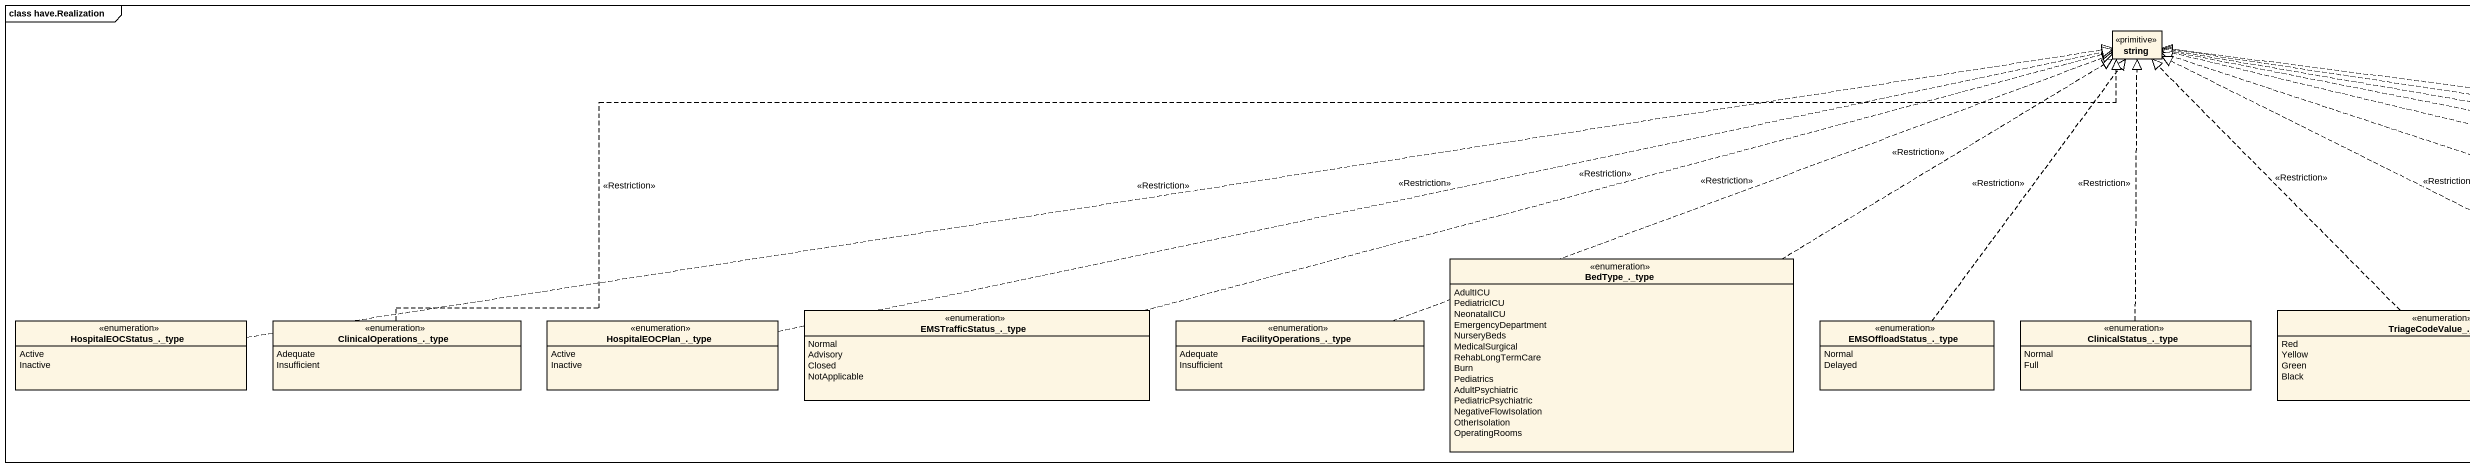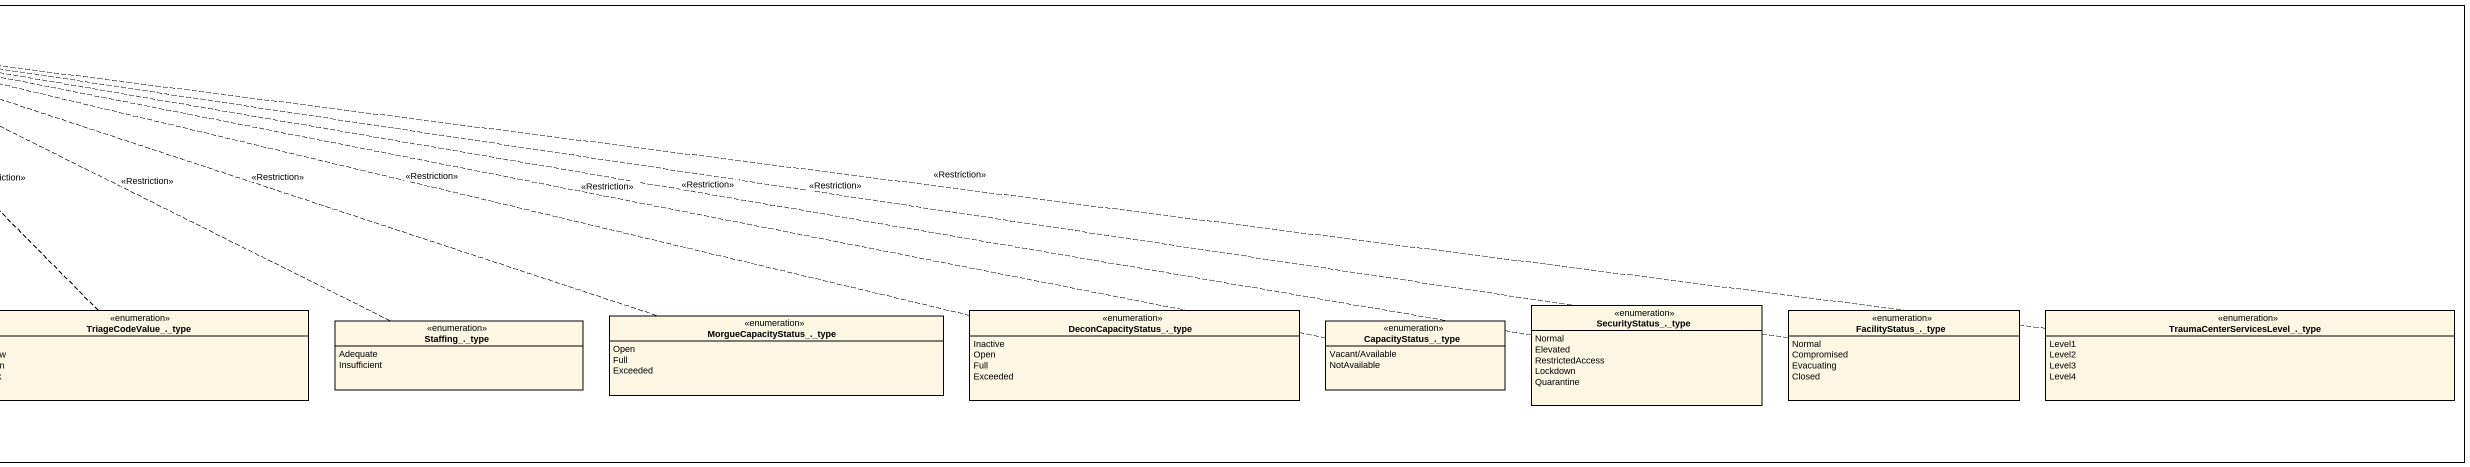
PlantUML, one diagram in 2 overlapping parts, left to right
@startuml
mainframe class have.Realization
hide circle
hide empty members
class string <<primitive>>
enum "BedType_._type" as BedType_type {
  AdultICU
  PediatricICU
  NeonatalICU
  EmergencyDepartment
  NurseryBeds
  MedicalSurgical
  RehabLongTermCare
  Burn
  Pediatrics
  AdultPsychiatric
  PediatricPsychiatric
  NegativeFlowIsolation
  OtherIsolation
  OperatingRooms
}
enum "EMSTrafficStatus_._type" as EMSTrafficStatus_type {
  Normal
  Advisory
  Closed
  NotApplicable
}
enum "TriageCodeValue_._type" as TriageCodeValue_type {
  Red
  Yellow
  Green
  Black
}
enum "DeconCapacityStatus_._type" as DeconCapacityStatus_type {
  Inactive
  Open
  Full
  Exceeded
}
enum "SecurityStatus_._type" as SecurityStatus_type {
  Normal
  Elevated
  RestrictedAccess
  Lockdown
  Quarantine
}
enum "FacilityStatus_._type" as FacilityStatus_type {
  Normal
  Compromised
  Evacuating
  Closed
}
enum "TraumaCenterServicesLevel_._type" as TraumaCenterServicesLevel {
  Level1
  Level2
  Level3
  Level4
}
enum "HospitalEOCStatus_._type" as HospitalEOCStatus_type {
  Active
  Inactive
}
enum "ClinicalOperations_._type" as ClinicalOperations_type {
  Adequate
  Insufficient
}
enum "HospitalEOCPlan_._type" as HospitalEOCPlan_type {
  Active
  Inactive
}
enum "FacilityOperations_._type" as FacilityOperations_type {
  Adequate
  Insufficient
}
enum "EMSOffloadStatus_._type" as EMSOffloadStatus_type {
  Normal
  Delayed
}
enum "ClinicalStatus_._type" as ClinicalStatus_type {
  Normal
  Full
}
enum "Staffing_._type" as Staffing_type {
  Adequate
  Insufficient
}
enum "MorgueCapacityStatus_._type" as MorgueCapacityStatus_type {
  Open
  Full
  Exceeded
}
enum "CapacityStatus_._type" as CapacityStatus_type {
  Vacant/Available
  NotAvailable
}
BedType_type .up.|> string : <<Restriction>>
EMSTrafficStatus_type .right.|> string : <<Restriction>>
TriageCodeValue_type .up.|> string : <<Restriction>>
DeconCapacityStatus_type .left.|> string : <<Restriction>>
SecurityStatus_type .left.|> string : <<Restriction>>
FacilityStatus_type .left.|> string : <<Restriction>>
TraumaCenterServicesLevel .left.|> string : <<Restriction>>
HospitalEOCStatus_type .right.|> string : <<Restriction>>
ClinicalOperations_type .right.|> string : <<Restriction>>
HospitalEOCPlan_type .right.|> string : <<Restriction>>
FacilityOperations_type .right.|> string : <<Restriction>>
EMSOffloadStatus_type .up.|> string : <<Restriction>>
ClinicalStatus_type .up.|> string : <<Restriction>>
Staffing_type .left.|> string : <<Restriction>>
MorgueCapacityStatus_type .left.|> string : <<Restriction>>
CapacityStatus_type .left.|> string : <<Restriction>>
@enduml
